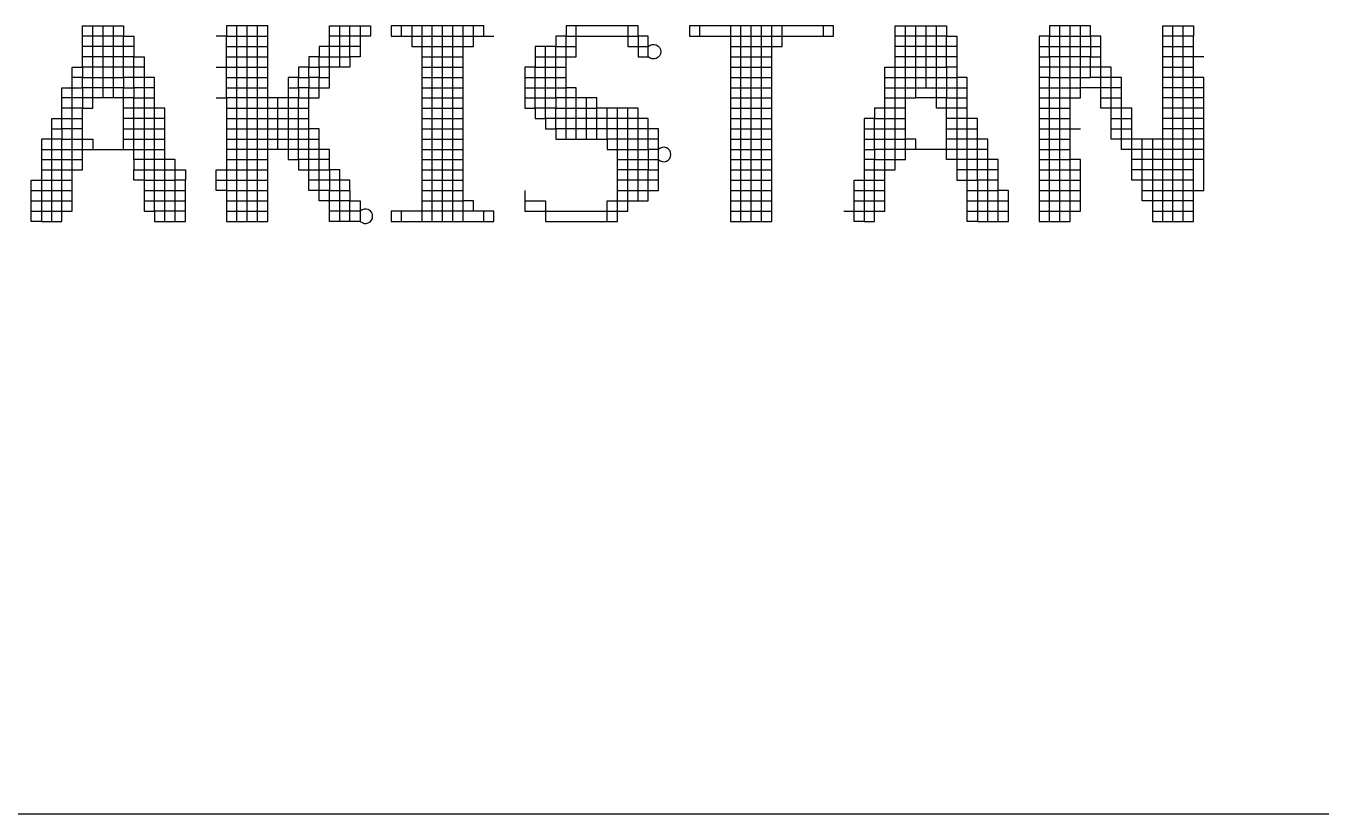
# Model space of a CAD drawing. Header units: millimetres. Extents: x 0 to 420, y 0 to 297.
# Drawn here: x 399.16 to 410.06, y 67.84 to 74.48 of the extents above; entities that cross this region are included whole.
import ezdxf
from ezdxf.enums import TextEntityAlignment as Align

# ---------------------------------------------------------------- set-up
doc = ezdxf.new("R2010")
doc.units = ezdxf.units.MM
doc.layers.add('GPDRAW', color=1, linetype='Continuous')
doc.layers.add('TEXT', color=255, linetype='Continuous')
doc.styles.add('ECL', font='SIMFANG_2312.TTF', dxfattribs={"width": 0.7, "height": 3})

# ---------------------------------------------------------------- blocks, each defined once
blk = doc.blocks.new('*U125')
at = {"color": 175, "linetype": 'Continuous'}
for points in [[(46.217, -0.773), (46.365, -0.773), (46.514, -0.773), (46.662, -0.773), (46.811, -0.773), (46.811, -0.624), (46.811, -0.476), (46.811, -0.327), (46.811, -0.179), (46.811, -0.03), (46.811, 0.118), (46.811, 0.267), (46.811, 0.415), (46.811, 0.564), (46.811, 0.712), (46.811, 0.861), (46.811, 1.009), (46.811, 1.158), (46.811, 1.306), (46.959, 1.306), (46.959, 1.455), (46.959, 1.603), (46.959, 1.752), (46.959, 1.9), (47.553, 1.9), (47.553, 1.752), (47.702, 1.752), (47.702, 1.603), (47.702, 1.455), (47.85, 1.455), (47.85, 1.306), (47.85, 1.158), (47.85, 1.009), (47.85, 0.861), (47.85, 0.712), (47.85, 0.564), (47.85, 0.415), (47.85, 0.267), (47.85, 0.118), (47.85, -0.03), (47.85, -0.179), (47.85, -0.327), (47.85, -0.476), (47.85, -0.624), (47.85, -0.773), (47.999, -0.773), (47.999, -0.921), (48.147, -0.921), (48.296, -0.921), (48.444, -0.921), (48.444, -0.773), (48.296, -0.773), (48.296, -0.624), (48.444, -0.624)], [(53.939, 0.267), (53.939, 0.415), (53.939, 0.564), (53.939, 0.712), (53.939, 0.861), (53.939, 1.009), (53.939, 1.158), (53.939, 1.306), (53.939, 1.455), (54.087, 1.455), (54.087, 1.603), (54.087, 1.752), (54.087, 1.9)], [(56.315, 1.603), (56.463, 1.603), (56.612, 1.603), (56.76, 1.603), (56.909, 1.603), (57.057, 1.603), (57.057, 1.752), (57.057, 1.9)], [(58.245, -0.179), (58.394, -0.179), (58.542, -0.179), (58.691, -0.179), (58.691, -0.03), (58.839, -0.03), (58.839, 0.118), (58.839, 0.267), (58.839, 0.415), (58.839, 0.564), (58.839, 0.712), (58.839, 0.861), (58.839, 1.009), (58.839, 1.158), (58.839, 1.306), (58.839, 1.455), (58.839, 1.603), (58.839, 1.752), (58.839, 1.9)], [(58.839, 0.712), (58.691, 0.712), (58.542, 0.712), (58.394, 0.712), (58.394, 0.564), (58.245, 0.564), (58.245, 0.415), (58.245, 0.267), (58.245, 0.118), (58.245, -0.03), (58.245, -0.179), (58.245, -0.327), (58.245, -0.476), (58.245, -0.624), (58.245, -0.773), (58.245, -0.921), (58.394, -0.921), (58.394, -0.773), (58.542, -0.773), (58.542, -0.624), (58.542, -0.476), (58.542, -0.327), (58.542, -0.179), (58.542, -0.03), (58.542, 0.118), (58.542, 0.267), (58.542, 0.415), (58.542, 0.564), (58.542, 0.712), (58.542, 0.861), (58.542, 1.009), (58.542, 1.158), (58.542, 1.306), (58.691, 1.306), (58.691, 1.455), (58.691, 1.603), (58.691, 1.752), (58.691, 1.9), (59.433, 1.9), (59.433, 1.752), (59.582, 1.752), (59.582, 1.603), (59.582, 1.455), (59.582, 1.306), (59.582, 1.158), (59.582, 1.009), (59.582, 0.861), (59.582, 0.712), (59.582, 0.564), (59.582, 0.415), (59.582, 0.267), (59.582, 0.118), (59.582, -0.03), (59.582, -0.179), (59.582, -0.327), (59.73, -0.327), (59.879, -0.327), (59.879, -0.476), (59.879, -0.624), (59.879, -0.773), (59.879, -0.921), (60.027, -0.921), (60.176, -0.921), (60.324, -0.921), (60.324, -0.773), (60.324, -0.624), (60.324, -0.476), (60.176, -0.476)], [(51.86, 1.455), (52.008, 1.455), (52.157, 1.455), (52.305, 1.455), (52.454, 1.455)], [(51.86, 1.306), (52.008, 1.306), (52.157, 1.306), (52.305, 1.306), (52.454, 1.306)], [(51.86, 1.158), (52.008, 1.158), (52.157, 1.158), (52.305, 1.158), (52.454, 1.158)], [(59.879, -0.921), (59.73, -0.921), (59.73, -0.773), (59.73, -0.624), (59.73, -0.476), (59.73, -0.327), (59.73, -0.179), (59.73, -0.03), (59.73, 0.118), (59.73, 0.267), (59.73, 0.415), (59.73, 0.564), (59.73, 0.712), (59.73, 0.861), (59.73, 1.009), (59.73, 1.158), (59.582, 1.158)], [(51.86, 1.009), (52.008, 1.009), (52.157, 1.009), (52.305, 1.009), (52.454, 1.009)], [(51.86, 0.861), (52.008, 0.861), (52.157, 0.861), (52.305, 0.861), (52.454, 0.861)], [(48.147, -0.921), (48.147, -0.773), (48.147, -0.624), (48.147, -0.476), (48.147, -0.327), (48.147, -0.179), (48.147, -0.03), (48.147, 0.118), (48.147, 0.267), (48.147, 0.415), (48.147, 0.564), (48.147, 0.712), (47.999, 0.712)], [(51.86, 0.712), (52.008, 0.712), (52.157, 0.712), (52.305, 0.712), (52.454, 0.712)], [(51.86, 0.564), (52.008, 0.564), (52.157, 0.564), (52.305, 0.564), (52.454, 0.564)], [(51.86, 0.415), (52.008, 0.415), (52.157, 0.415), (52.305, 0.415), (52.454, 0.415)], [(58.245, 0.267), (58.394, 0.267), (58.394, 0.415), (58.542, 0.415), (58.691, 0.415), (58.839, 0.415)], [(60.77, 0.415), (60.918, 0.415), (61.067, 0.415), (61.215, 0.415), (61.364, 0.415)], [(51.86, 0.267), (52.008, 0.267), (52.157, 0.267), (52.305, 0.267), (52.454, 0.267)], [(50.523, -0.03), (50.375, -0.03), (50.375, 0.118), (50.226, 0.118), (50.078, 0.118), (49.929, 0.118), (49.781, 0.118), (49.632, 0.118), (49.484, 0.118), (49.335, 0.118), (49.187, 0.118), (49.038, 0.118)], [(51.86, 0.118), (52.008, 0.118), (52.157, 0.118), (52.305, 0.118), (52.454, 0.118)], [(48.296, -0.179), (48.296, -0.03), (48.147, -0.03), (47.999, -0.03), (47.85, -0.03), (47.702, -0.03), (47.702, -0.179), (47.85, -0.179), (47.999, -0.179), (48.147, -0.179), (48.296, -0.179)], [(51.86, -0.03), (52.008, -0.03), (52.157, -0.03), (52.305, -0.03), (52.454, -0.03)], [(51.86, -0.179), (52.008, -0.179), (52.157, -0.179), (52.305, -0.179), (52.454, -0.179)], [(60.77, -0.179), (60.918, -0.179), (61.067, -0.179), (61.215, -0.179), (61.364, -0.179)], [(48.89, -0.327), (49.038, -0.327), (49.187, -0.327), (49.335, -0.327), (49.484, -0.327), (49.632, -0.327)], [(50.82, -0.476), (50.82, -0.327), (50.672, -0.327), (50.523, -0.327), (50.375, -0.327), (50.226, -0.327)], [(51.86, -0.327), (52.008, -0.327), (52.157, -0.327), (52.305, -0.327), (52.454, -0.327)], [(60.77, -0.327), (60.918, -0.327), (61.067, -0.327), (61.215, -0.327), (61.364, -0.327)], [(51.86, -0.476), (52.008, -0.476), (52.157, -0.476), (52.305, -0.476), (52.454, -0.476)], [(60.77, -0.624), (60.918, -0.624), (61.067, -0.624), (61.215, -0.624), (61.364, -0.624)]]:
    blk.add_lwpolyline(points, dxfattribs=at)
at = {"color": 157, "linetype": 'Continuous'}
for points in [[(46.959, 0.415), (46.811, 0.415), (46.662, 0.415), (46.662, 0.267), (46.514, 0.267), (46.365, 0.267), (46.365, 0.118), (46.365, -0.03), (46.365, -0.179), (46.365, -0.327), (46.365, -0.476), (46.365, -0.624), (46.365, -0.773), (46.365, -0.921), (46.514, -0.921), (46.662, -0.921), (46.662, -0.773), (46.662, -0.624), (46.662, -0.476), (46.662, -0.327), (46.662, -0.179), (46.811, -0.179), (46.959, -0.179), (46.959, -0.03), (46.959, 0.118), (46.959, 0.267), (46.959, 0.415), (46.959, 0.564), (46.959, 0.712), (47.108, 0.712), (47.108, 0.861), (47.108, 1.009), (47.108, 1.158), (47.108, 1.306), (47.108, 1.455), (47.108, 1.603), (47.108, 1.752), (47.108, 1.9)], [(47.256, 0.861), (47.256, 1.009), (47.256, 1.158), (47.256, 1.306), (47.256, 1.455), (47.256, 1.603), (47.256, 1.752), (47.256, 1.9)], [(49.038, 0.712), (49.187, 0.712), (49.335, 0.712), (49.484, 0.712), (49.632, 0.712), (49.781, 0.712), (49.929, 0.712), (50.078, 0.712), (50.226, 0.712), (50.226, 0.861), (50.226, 1.009), (50.375, 1.009), (50.523, 1.009), (50.523, 1.158), (50.523, 1.306), (50.523, 1.455), (50.523, 1.603), (50.523, 1.752), (50.523, 1.9), (51.117, 1.9), (51.117, 1.752), (50.969, 1.752), (50.82, 1.752), (50.672, 1.752), (50.523, 1.752)], [(60.77, -0.773), (60.918, -0.773), (61.067, -0.773), (61.215, -0.773), (61.215, -0.624), (61.215, -0.476), (61.215, -0.327), (61.215, -0.179), (61.215, -0.03), (61.215, 0.118), (61.215, 0.267), (61.215, 0.415), (61.215, 0.564), (61.215, 0.712), (61.215, 0.861), (61.215, 1.009), (61.215, 1.158), (61.215, 1.306), (61.215, 1.455), (61.215, 1.603), (61.215, 1.752), (61.215, 1.9)], [(62.552, 1.603), (62.7, 1.603), (62.849, 1.603), (62.997, 1.603)], [(61.958, 1.009), (61.809, 1.009), (61.661, 1.009), (61.661, 1.158), (61.512, 1.158), (61.512, 1.306), (61.364, 1.306), (61.215, 1.306), (61.067, 1.306), (60.918, 1.306), (60.918, 1.158), (60.77, 1.158)], [(62.255, -0.476), (62.403, -0.476), (62.552, -0.476), (62.7, -0.476), (62.849, -0.476), (62.997, -0.476), (62.997, -0.327), (62.849, -0.327), (62.7, -0.327), (62.552, -0.327), (62.403, -0.327), (62.255, -0.327), (62.106, -0.327), (62.106, -0.179), (62.106, -0.03), (62.106, 0.118), (62.106, 0.267), (61.958, 0.267), (61.958, 0.415), (61.958, 0.564), (61.958, 0.712), (61.958, 0.861), (61.958, 1.009), (61.958, 1.158), (61.809, 1.158)], [(53.345, -0.624), (53.642, -0.624), (53.642, -0.773), (54.533, -0.773), (54.681, -0.773), (54.83, -0.773), (54.83, -0.624), (54.83, -0.476), (54.83, -0.327), (54.83, -0.179), (54.83, -0.03), (54.83, 0.118), (54.83, 0.267), (54.83, 0.415), (54.83, 0.564), (54.83, 0.712)], [(60.027, 0.118), (59.879, 0.118), (59.879, 0.267), (59.73, 0.267), (59.582, 0.267), (59.433, 0.267)], [(62.997, -0.624), (62.849, -0.624), (62.7, -0.624), (62.552, -0.624), (62.403, -0.624), (62.255, -0.624), (62.255, -0.476), (62.255, -0.327), (62.255, -0.179), (62.255, -0.03), (62.255, 0.118), (62.255, 0.267)], [(60.176, -0.327), (60.027, -0.327), (60.027, -0.179), (59.879, -0.179), (59.73, -0.179), (59.582, -0.179)], [(62.997, -0.179), (62.997, -0.03), (62.849, -0.03), (62.7, -0.03), (62.552, -0.03), (62.403, -0.03), (62.255, -0.03), (62.106, -0.03)], [(62.997, -0.327), (62.997, -0.179), (62.849, -0.179), (62.7, -0.179), (62.552, -0.179), (62.403, -0.179), (62.255, -0.179), (62.106, -0.179)], [(47.85, -0.624), (47.999, -0.624), (48.147, -0.624), (48.296, -0.624), (48.296, -0.476), (48.444, -0.476)], [(49.038, -0.773), (49.187, -0.773), (49.335, -0.773), (49.484, -0.773), (49.632, -0.773)]]:
    blk.add_lwpolyline(points, dxfattribs=at)
at = {"color": 177, "linetype": 'Continuous'}
for points in [[(47.405, 0.861), (47.405, 1.009), (47.405, 1.158), (47.405, 1.306), (47.405, 1.455), (47.405, 1.603), (47.405, 1.752), (47.405, 1.9)], [(50.672, 1.306), (50.672, 1.455), (50.672, 1.603), (50.672, 1.752), (50.672, 1.9)], [(58.245, -0.921), (58.097, -0.921), (58.097, -0.773), (58.245, -0.773), (58.394, -0.773), (58.394, -0.624), (58.394, -0.476), (58.394, -0.327), (58.394, -0.179), (58.394, -0.03), (58.542, -0.03), (58.691, -0.03), (58.691, 0.118), (58.691, 0.267), (58.691, 0.415), (58.691, 0.564), (58.691, 0.712), (58.691, 0.861), (58.839, 0.861), (58.988, 0.861), (58.988, 1.009), (58.988, 1.158), (58.988, 1.306), (58.988, 1.455), (58.988, 1.603), (58.988, 1.752), (58.988, 1.9)], [(47.702, 1.603), (47.553, 1.603), (47.553, 1.752), (47.405, 1.752), (47.256, 1.752), (47.108, 1.752), (46.959, 1.752)], [(60.77, 1.603), (60.918, 1.603), (60.918, 1.752), (61.067, 1.752), (61.215, 1.752), (61.364, 1.752), (61.512, 1.752), (61.512, 1.603), (61.661, 1.603)], [(47.85, 1.306), (47.702, 1.306), (47.702, 1.455), (47.553, 1.455), (47.553, 1.603), (47.405, 1.603), (47.256, 1.603), (47.108, 1.603), (46.959, 1.603)], [(53.345, 1.158), (53.493, 1.158), (53.493, 1.306), (53.642, 1.306), (53.79, 1.306), (53.79, 1.455), (53.939, 1.455), (53.939, 1.603), (54.087, 1.603)], [(60.77, 1.455), (60.918, 1.455), (60.918, 1.603), (61.067, 1.603), (61.215, 1.603), (61.364, 1.603), (61.512, 1.603), (61.512, 1.455), (61.661, 1.455)], [(61.809, 1.158), (61.661, 1.158), (61.661, 1.306), (61.512, 1.306), (61.512, 1.455), (61.364, 1.455), (61.215, 1.455), (61.067, 1.455), (60.918, 1.455), (60.918, 1.306), (60.77, 1.306)], [(47.999, 1.009), (47.85, 1.009), (47.702, 1.009), (47.702, 1.158), (47.553, 1.158), (47.553, 1.306), (47.405, 1.306), (47.256, 1.306), (47.108, 1.306), (46.959, 1.306), (46.959, 1.158), (46.811, 1.158)], [(53.345, 1.009), (53.493, 1.009), (53.493, 1.158), (53.642, 1.158), (53.79, 1.158), (53.79, 1.306), (53.939, 1.306)], [(53.345, 0.861), (53.493, 0.861), (53.493, 1.009), (53.642, 1.009), (53.79, 1.009), (53.79, 1.158), (53.939, 1.158)], [(58.542, 1.009), (58.691, 1.009), (58.691, 1.158), (58.839, 1.158), (58.988, 1.158), (59.136, 1.158), (59.285, 1.158), (59.433, 1.158), (59.433, 1.009), (59.582, 1.009), (59.73, 1.009)], [(54.236, 0.267), (54.236, 0.415), (54.236, 0.564), (54.236, 0.712), (54.236, 0.861)], [(49.038, 0.564), (49.187, 0.564), (49.335, 0.564), (49.484, 0.564), (49.632, 0.564), (49.781, 0.564), (49.929, 0.564), (50.078, 0.564), (50.226, 0.564)], [(54.681, -0.03), (54.681, 0.118), (54.681, 0.267), (54.681, 0.415), (54.681, 0.564), (54.681, 0.712)], [(47.553, 0.267), (47.702, 0.267), (47.85, 0.267), (47.999, 0.267), (48.147, 0.267)], [(46.365, -0.03), (46.514, -0.03), (46.662, -0.03), (46.662, 0.118), (46.811, 0.118), (46.959, 0.118), (47.108, 0.118)], [(46.365, -0.179), (46.514, -0.179), (46.662, -0.179), (46.662, -0.03), (46.811, -0.03), (46.959, -0.03)], [(47.85, -0.327), (47.999, -0.327), (48.147, -0.327), (48.296, -0.327)], [(46.217, -0.476), (46.365, -0.476), (46.514, -0.476), (46.662, -0.476), (46.811, -0.476)], [(59.73, -0.476), (59.879, -0.476), (60.027, -0.476), (60.176, -0.476)], [(59.73, -0.773), (59.879, -0.773), (60.027, -0.773), (60.176, -0.773), (60.324, -0.773)]]:
    blk.add_lwpolyline(points, dxfattribs=at)
at = {"color": 153, "linetype": 'Continuous'}
blk.add_lwpolyline([(49.632, 0.564), (49.632, 0.712), (49.632, 0.861), (49.632, 1.009), (49.632, 1.158), (49.632, 1.306), (49.632, 1.455), (49.632, 1.603), (49.632, 1.752), (49.632, 1.9), (49.038, 1.9), (49.038, 1.752), (48.89, 1.752)], dxfattribs=at)
at = {"color": 165, "linetype": 'Continuous'}
for points in [[(50.969, 1.9), (50.969, 1.752), (50.969, 1.603), (50.969, 1.455), (50.82, 1.455), (50.82, 1.306), (50.672, 1.306), (50.523, 1.306), (50.375, 1.306), (50.375, 1.158), (50.226, 1.158), (50.226, 1.009), (50.078, 1.009), (50.078, 0.861), (49.929, 0.861), (49.632, 0.861), (49.484, 0.861), (49.335, 0.861), (49.187, 0.861), (49.038, 0.861), (49.038, 0.712), (49.038, 0.564), (49.038, 0.415), (49.038, 0.267), (49.038, 0.118), (49.038, -0.03), (49.038, -0.179), (49.038, -0.327), (49.038, -0.476), (49.038, -0.624), (49.038, -0.773), (49.038, -0.921), (49.187, -0.921), (49.335, -0.921), (49.484, -0.921), (49.632, -0.921), (49.632, -0.773), (49.632, -0.624), (49.632, -0.476), (49.632, -0.327), (49.632, -0.179), (49.632, -0.03), (49.632, 0.118)], [(54.83, 1.9), (54.83, 1.752), (54.978, 1.752), (54.978, 1.603), (54.978, 1.455), (55.127, 1.455), (55.127, 1.603), (55.127, 1.752), (54.978, 1.752), (54.978, 1.9), (53.939, 1.9), (53.939, 1.752), (53.79, 1.752), (53.79, 1.603), (53.493, 1.603), (53.493, 1.455), (53.493, 1.306), (53.345, 1.306), (53.345, 1.158), (53.345, 1.009), (53.345, 0.861), (53.345, 0.712), (53.493, 0.712), (53.493, 0.564), (53.642, 0.564), (53.642, 0.415), (53.79, 0.415), (53.79, 0.267), (53.939, 0.267), (54.087, 0.267), (54.236, 0.267), (54.384, 0.267), (54.533, 0.267), (54.533, 0.118), (54.681, 0.118), (54.83, 0.118), (54.978, 0.118), (55.127, 0.118), (55.127, -0.03), (55.275, -0.03), (55.275, 0.118), (55.275, 0.267), (55.275, 0.415), (55.127, 0.415), (55.127, 0.564), (54.978, 0.564), (54.978, 0.712), (54.384, 0.712), (54.384, 0.861), (54.087, 0.861), (54.087, 1.009), (53.939, 1.009)], [(63.146, 1.455), (62.997, 1.455), (62.997, 1.603), (62.997, 1.752), (62.849, 1.752), (62.7, 1.752), (62.552, 1.752)], [(62.997, 1.158), (62.997, 1.306), (62.997, 1.455), (62.849, 1.455), (62.7, 1.455), (62.552, 1.455)], [(59.73, 0.712), (59.582, 0.712), (59.433, 0.712), (59.433, 0.861), (59.285, 0.861), (59.136, 0.861), (58.988, 0.861)], [(50.672, -0.921), (50.672, -0.773), (50.672, -0.624), (50.672, -0.476), (50.672, -0.327), (50.672, -0.179), (50.523, -0.179), (50.523, -0.03), (50.523, 0.118), (50.375, 0.118), (50.375, 0.267), (50.375, 0.415), (50.226, 0.415)], [(60.77, -0.476), (60.918, -0.476), (61.067, -0.476), (61.215, -0.476), (61.364, -0.476)]]:
    blk.add_lwpolyline(points, dxfattribs=at)
at = {"color": 166, "linetype": 'Continuous'}
for points in [[(49.187, -0.921), (49.187, -0.773), (49.187, -0.624), (49.187, -0.476), (49.187, -0.327), (49.187, -0.179), (49.187, -0.03), (49.187, 0.118), (49.187, 0.267), (49.187, 0.415), (49.187, 0.564), (49.187, 0.712), (49.187, 0.861), (49.187, 1.009), (49.187, 1.158), (49.187, 1.306), (49.187, 1.455), (49.187, 1.603), (49.187, 1.752), (49.187, 1.9)], [(52.157, -0.921), (52.157, -0.773), (52.157, -0.624), (52.157, -0.476), (52.157, -0.327), (52.157, -0.179), (52.157, -0.03), (52.157, 0.118), (52.157, 0.267), (52.157, 0.415), (52.157, 0.564), (52.157, 0.712), (52.157, 0.861), (52.157, 1.009), (52.157, 1.158), (52.157, 1.306), (52.157, 1.455), (52.157, 1.603), (52.157, 1.752), (52.157, 1.9)], [(56.76, -0.921), (56.76, -0.773), (56.76, -0.624), (56.76, -0.476), (56.76, -0.327), (56.76, -0.179), (56.76, -0.03), (56.76, 0.118), (56.76, 0.267), (56.76, 0.415), (56.76, 0.564), (56.76, 0.712), (56.76, 0.861), (56.76, 1.009), (56.76, 1.158), (56.76, 1.306), (56.76, 1.455), (56.76, 1.603), (56.76, 1.752), (56.76, 1.9)], [(61.067, -0.921), (61.067, -0.773), (61.067, -0.624), (61.067, -0.476), (61.067, -0.327), (61.067, -0.179), (61.067, -0.03), (61.067, 0.118), (61.067, 0.267), (61.067, 0.415), (61.067, 0.564), (61.067, 0.712), (61.067, 0.861), (61.067, 1.009), (61.067, 1.158), (61.067, 1.306), (61.067, 1.455), (61.067, 1.603), (61.067, 1.752), (61.067, 1.9)], [(62.7, -0.921), (62.7, -0.773), (62.7, -0.624), (62.7, -0.476), (62.7, -0.327), (62.7, -0.179), (62.7, -0.03), (62.7, 0.118), (62.7, 0.267), (62.7, 0.415), (62.7, 0.564), (62.7, 0.712), (62.7, 0.861), (62.7, 1.009), (62.7, 1.158), (62.7, 1.306), (62.7, 1.455), (62.7, 1.603), (62.7, 1.752), (62.7, 1.9)], [(55.275, 0.118), (55.127, 0.118), (55.127, 0.267), (54.978, 0.267), (54.978, 0.415), (54.83, 0.415), (54.681, 0.415), (54.533, 0.415), (54.384, 0.415), (54.236, 0.415), (54.087, 0.415), (53.939, 0.415), (53.79, 0.415), (53.79, 0.564), (53.642, 0.564), (53.642, 0.712), (53.642, 0.861), (53.642, 1.009), (53.642, 1.158), (53.642, 1.306), (53.642, 1.455), (53.642, 1.603)], [(54.087, 0.267), (54.087, 0.415), (54.087, 0.564), (53.939, 0.564), (53.79, 0.564), (53.79, 0.712), (53.642, 0.712), (53.493, 0.712), (53.493, 0.861), (53.642, 0.861), (53.79, 0.861), (53.79, 1.009), (53.939, 1.009)]]:
    blk.add_lwpolyline(points, dxfattribs=at)
at = {"color": 164, "linetype": 'Continuous'}
for points in [[(49.335, -0.921), (49.335, -0.773), (49.335, -0.624), (49.335, -0.476), (49.335, -0.327), (49.335, -0.179), (49.335, -0.03), (49.335, 0.118), (49.335, 0.267), (49.335, 0.415), (49.335, 0.564), (49.335, 0.712), (49.335, 0.861), (49.335, 1.009), (49.335, 1.158), (49.335, 1.306), (49.335, 1.455), (49.335, 1.603), (49.335, 1.752), (49.335, 1.9)], [(47.85, 1.158), (47.702, 1.158), (47.702, 1.306), (47.553, 1.306), (47.553, 1.455), (47.405, 1.455), (47.256, 1.455), (47.108, 1.455), (46.959, 1.455)], [(54.087, 0.712), (54.087, 0.861), (53.939, 0.861), (53.79, 0.861), (53.79, 0.712), (53.939, 0.712), (54.087, 0.712)]]:
    blk.add_lwpolyline(points, dxfattribs=at)
at = {"color": 144, "linetype": 'Continuous'}
blk.add_lwpolyline([(49.484, -0.921), (49.484, -0.773), (49.484, -0.624), (49.484, -0.476), (49.484, -0.327), (49.484, -0.179), (49.484, -0.03), (49.484, 0.118), (49.484, 0.267), (49.484, 0.415), (49.484, 0.564), (49.484, 0.712), (49.484, 0.861), (49.484, 1.009), (49.484, 1.158), (49.484, 1.306), (49.484, 1.455), (49.484, 1.603), (49.484, 1.752), (49.484, 1.9)], dxfattribs=at)
at = {"color": 187, "linetype": 'Continuous'}
for points in [[(49.929, 1.009), (50.078, 1.009), (50.078, 1.158), (50.226, 1.158), (50.226, 1.306), (50.375, 1.306), (50.375, 1.455), (50.523, 1.455), (50.672, 1.455), (50.82, 1.455), (50.82, 1.603), (50.82, 1.752), (50.82, 1.9)], [(60.918, -0.921), (60.918, -0.773), (60.918, -0.624), (60.918, -0.476), (60.918, -0.327), (60.918, -0.179), (60.918, -0.03), (60.918, 0.118), (60.918, 0.267), (60.918, 0.415), (60.918, 0.564), (60.918, 0.712), (60.918, 0.861), (60.918, 1.009), (60.918, 1.158), (61.067, 1.158), (61.215, 1.158), (61.364, 1.158), (61.364, 1.306), (61.364, 1.455), (61.364, 1.603), (61.364, 1.752), (61.364, 1.9)], [(55.869, 1.752), (56.018, 1.752), (56.166, 1.752), (56.315, 1.752), (56.463, 1.752), (56.612, 1.752), (56.76, 1.752), (56.909, 1.752), (57.057, 1.752), (57.206, 1.752), (57.354, 1.752), (57.503, 1.752), (57.651, 1.752)], [(46.514, -0.921), (46.514, -0.773), (46.514, -0.624), (46.514, -0.476), (46.514, -0.327), (46.514, -0.179), (46.514, -0.03), (46.514, 0.118), (46.514, 0.267), (46.514, 0.415), (46.514, 0.564), (46.662, 0.564), (46.662, 0.712), (46.662, 0.861), (46.662, 1.009), (46.811, 1.009), (46.959, 1.009), (46.959, 1.158), (47.108, 1.158), (47.256, 1.158), (47.405, 1.158), (47.553, 1.158), (47.553, 1.009), (47.702, 1.009), (47.702, 0.861), (47.85, 0.861), (47.999, 0.861)], [(47.702, -0.03), (47.702, 0.118), (47.702, 0.267), (47.702, 0.415), (47.702, 0.564), (47.553, 0.564)], [(58.245, 0.118), (58.394, 0.118), (58.394, 0.267), (58.542, 0.267), (58.691, 0.267), (58.839, 0.267)], [(56.315, -0.773), (56.463, -0.773), (56.612, -0.773), (56.76, -0.773), (56.909, -0.773)]]:
    blk.add_lwpolyline(points, dxfattribs=at)
at = {"color": 252, "linetype": 'Continuous'}
for points in [[(52.751, 1.752), (52.751, 1.9), (51.414, 1.9), (51.414, 1.752), (51.563, 1.752), (51.563, 1.9)], [(63.146, -0.03), (62.997, -0.03), (62.997, 0.118), (62.849, 0.118), (62.7, 0.118), (62.552, 0.118), (62.403, 0.118), (62.255, 0.118), (62.106, 0.118), (61.958, 0.118), (61.958, 0.267), (61.809, 0.267), (61.809, 0.415), (61.809, 0.564), (61.809, 0.712), (61.809, 0.861), (61.809, 1.009), (61.809, 1.158), (61.809, 1.306), (61.661, 1.306), (61.661, 1.455), (61.661, 1.603), (61.661, 1.752), (61.512, 1.752), (61.512, 1.9), (60.918, 1.9), (60.918, 1.752), (60.77, 1.752), (60.77, 1.603), (60.77, 1.455), (60.77, 1.306), (60.77, 1.158), (60.77, 1.009), (60.77, 0.861), (60.77, 0.712), (60.77, 0.564), (60.77, 0.415), (60.77, 0.267), (60.77, 0.118), (60.77, -0.03), (60.77, -0.179), (60.77, -0.327), (60.77, -0.476), (60.77, -0.624), (60.77, -0.773), (60.77, -0.921), (60.918, -0.921), (61.067, -0.921), (61.215, -0.921), (61.215, -0.773), (61.364, -0.773), (61.364, -0.624), (61.364, -0.476), (61.364, -0.327), (61.364, -0.179), (61.364, -0.03), (61.215, -0.03)]]:
    blk.add_lwpolyline(points, dxfattribs=at)
at = {"color": 185, "linetype": 'Continuous'}
for points in [[(51.711, 1.9), (51.711, 1.752), (51.711, 1.603), (51.86, 1.603), (52.008, 1.603), (52.157, 1.603), (52.305, 1.603), (52.454, 1.603), (52.602, 1.603), (52.602, 1.752), (52.602, 1.9)], [(60.77, 1.009), (60.918, 1.009), (61.067, 1.009), (61.215, 1.009), (61.364, 1.009)], [(58.245, 0.415), (58.394, 0.415), (58.394, 0.564), (58.542, 0.564), (58.691, 0.564), (58.839, 0.564)], [(54.533, -0.921), (54.533, -0.773), (54.533, -0.624), (54.681, -0.624), (54.681, -0.476), (54.681, -0.327), (54.681, -0.179), (54.681, -0.03), (54.83, -0.03), (54.978, -0.03), (55.127, -0.03), (55.127, -0.179), (55.275, -0.179)]]:
    blk.add_lwpolyline(points, dxfattribs=at)
at = {"color": 225, "linetype": 'Continuous'}
blk.add_lwpolyline([(51.86, -0.921), (51.86, -0.773), (51.86, -0.624), (51.86, -0.476), (51.86, -0.327), (51.86, -0.179), (51.86, -0.03), (51.86, 0.118), (51.86, 0.267), (51.86, 0.415), (51.86, 0.564), (51.86, 0.712), (51.86, 0.861), (51.86, 1.009), (51.86, 1.158), (51.86, 1.306), (51.86, 1.455), (51.86, 1.603), (51.86, 1.752), (51.86, 1.9)], dxfattribs=at)
at = {"color": 207, "linetype": 'Continuous'}
for points in [[(52.008, -0.921), (52.008, -0.773), (52.008, -0.624), (52.008, -0.476), (52.008, -0.327), (52.008, -0.179), (52.008, -0.03), (52.008, 0.118), (52.008, 0.267), (52.008, 0.415), (52.008, 0.564), (52.008, 0.712), (52.008, 0.861), (52.008, 1.009), (52.008, 1.158), (52.008, 1.306), (52.008, 1.455), (52.008, 1.603), (52.008, 1.752), (52.008, 1.9)], [(56.315, 1.455), (56.463, 1.455), (56.612, 1.455), (56.76, 1.455), (56.909, 1.455)], [(46.514, 0.415), (46.662, 0.415), (46.662, 0.564), (46.811, 0.564), (46.959, 0.564)], [(60.77, 0.712), (60.918, 0.712), (61.067, 0.712), (61.215, 0.712)], [(56.315, -0.327), (56.463, -0.327), (56.612, -0.327), (56.76, -0.327), (56.909, -0.327)], [(56.315, -0.476), (56.463, -0.476), (56.612, -0.476), (56.76, -0.476), (56.909, -0.476)]]:
    blk.add_lwpolyline(points, dxfattribs=at)
at = {"color": 154, "linetype": 'Continuous'}
for points in [[(52.305, -0.921), (52.305, -0.773), (52.305, -0.624), (52.305, -0.476), (52.305, -0.327), (52.305, -0.179), (52.305, -0.03), (52.305, 0.118), (52.305, 0.267), (52.305, 0.415), (52.305, 0.564), (52.305, 0.712), (52.305, 0.861), (52.305, 1.009), (52.305, 1.158), (52.305, 1.306), (52.305, 1.455), (52.305, 1.603), (52.305, 1.752), (52.305, 1.9)], [(49.038, 1.603), (49.187, 1.603), (49.335, 1.603), (49.484, 1.603), (49.632, 1.603)], [(49.038, 1.455), (49.187, 1.455), (49.335, 1.455), (49.484, 1.455), (49.632, 1.455)], [(49.038, 1.158), (49.187, 1.158), (49.335, 1.158), (49.484, 1.158), (49.632, 1.158)], [(49.038, -0.03), (49.187, -0.03), (49.335, -0.03), (49.484, -0.03), (49.632, -0.03)], [(49.038, -0.179), (49.187, -0.179), (49.335, -0.179), (49.484, -0.179), (49.632, -0.179)], [(49.038, -0.476), (49.187, -0.476), (49.335, -0.476), (49.484, -0.476), (49.632, -0.476)], [(49.038, -0.624), (49.187, -0.624), (49.335, -0.624), (49.484, -0.624), (49.632, -0.624)]]:
    blk.add_lwpolyline(points, dxfattribs=at)
at = {"color": 163, "linetype": 'Continuous'}
for points in [[(52.454, -0.921), (52.454, -0.773), (52.454, -0.624), (52.454, -0.476), (52.454, -0.327), (52.454, -0.179), (52.454, -0.03), (52.454, 0.118), (52.454, 0.267), (52.454, 0.415), (52.454, 0.564), (52.454, 0.712), (52.454, 0.861), (52.454, 1.009), (52.454, 1.158), (52.454, 1.306), (52.454, 1.455), (52.454, 1.603), (52.454, 1.752), (52.454, 1.9)], [(60.77, 0.861), (60.918, 0.861), (61.067, 0.861), (61.215, 0.861), (61.364, 0.861), (61.364, 1.009), (61.364, 1.158), (61.512, 1.158)], [(60.176, -0.921), (60.176, -0.773), (60.176, -0.624), (60.176, -0.476), (60.176, -0.327), (60.176, -0.179), (60.176, -0.03), (60.027, -0.03), (60.027, 0.118), (60.027, 0.267), (59.879, 0.267), (59.879, 0.415), (59.879, 0.564), (59.73, 0.564), (59.582, 0.564), (59.433, 0.564)]]:
    blk.add_lwpolyline(points, dxfattribs=at)
at = {"color": 251, "linetype": 'Continuous'}
for points in [[(57.651, 1.9), (57.651, 1.752), (57.8, 1.752), (57.8, 1.9), (55.721, 1.9), (55.721, 1.752), (55.869, 1.752), (55.869, 1.9)], [(62.552, -0.921), (62.552, -0.773), (62.552, -0.624), (62.552, -0.476), (62.552, -0.327), (62.552, -0.179), (62.552, -0.03), (62.552, 0.118), (62.552, 0.267), (62.552, 0.415), (62.552, 0.564), (62.552, 0.712), (62.552, 0.861), (62.552, 1.009), (62.552, 1.158), (62.552, 1.306), (62.552, 1.455), (62.552, 1.603), (62.552, 1.752), (62.552, 1.9), (62.997, 1.9), (62.997, 1.752)], [(47.553, 0.118), (47.553, 0.267), (47.553, 0.415), (47.553, 0.564), (47.553, 0.712)], [(50.969, -0.921), (50.82, -0.921), (50.672, -0.921), (50.523, -0.921), (50.523, -0.773), (50.523, -0.624), (50.523, -0.476), (50.375, -0.476), (50.226, -0.476), (50.226, -0.327), (50.226, -0.179), (50.226, -0.03), (50.226, 0.118), (50.226, 0.267), (50.226, 0.415), (50.226, 0.564), (50.226, 0.712)], [(61.809, 0.415), (61.958, 0.415), (62.106, 0.415)], [(46.365, -0.921), (46.217, -0.921), (46.217, -0.773), (46.217, -0.624), (46.217, -0.476), (46.217, -0.327), (46.365, -0.327), (46.514, -0.327), (46.662, -0.327), (46.811, -0.327)], [(57.948, -0.773), (58.097, -0.773), (58.097, -0.624), (58.097, -0.476), (58.097, -0.327), (58.245, -0.327), (58.394, -0.327), (58.542, -0.327)], [(52.602, -0.773), (52.454, -0.773), (52.305, -0.773), (52.157, -0.773), (52.008, -0.773), (51.86, -0.773), (51.414, -0.773), (51.414, -0.921), (51.563, -0.921), (51.563, -0.773)], [(51.563, -0.921), (51.711, -0.921), (51.86, -0.921), (52.008, -0.921), (52.157, -0.921), (52.305, -0.921), (52.454, -0.921), (52.602, -0.921), (52.751, -0.921), (52.751, -0.773)]]:
    blk.add_lwpolyline(points, dxfattribs=at)
at = {"color": 195, "linetype": 'Continuous'}
blk.add_lwpolyline([(56.315, 1.9), (56.315, 1.752), (56.315, 1.603), (56.315, 1.455), (56.315, 1.306), (56.315, 1.158), (56.315, 1.009), (56.315, 0.861), (56.315, 0.712), (56.315, 0.564), (56.315, 0.415), (56.315, 0.267), (56.315, 0.118), (56.315, -0.03), (56.315, -0.179), (56.315, -0.327), (56.315, -0.476), (56.315, -0.624), (56.315, -0.773), (56.315, -0.921), (56.463, -0.921), (56.612, -0.921), (56.76, -0.921), (56.909, -0.921), (56.909, -0.773), (56.909, -0.624), (56.909, -0.476), (56.909, -0.327), (56.909, -0.179), (56.909, -0.03), (56.909, 0.118), (56.909, 0.267), (56.909, 0.415), (56.909, 0.564), (56.909, 0.712), (56.909, 0.861), (56.909, 1.009), (56.909, 1.158), (56.909, 1.306), (56.909, 1.455), (56.909, 1.603), (56.909, 1.752), (56.909, 1.9)], dxfattribs=at)
at = {"color": 226, "linetype": 'Continuous'}
blk.add_lwpolyline([(56.463, -0.921), (56.463, -0.773), (56.463, -0.624), (56.463, -0.476), (56.463, -0.327), (56.463, -0.179), (56.463, -0.03), (56.463, 0.118), (56.463, 0.267), (56.463, 0.415), (56.463, 0.564), (56.463, 0.712), (56.463, 0.861), (56.463, 1.009), (56.463, 1.158), (56.463, 1.306), (56.463, 1.455), (56.463, 1.603), (56.463, 1.752), (56.463, 1.9)], dxfattribs=at)
at = {"color": 196, "linetype": 'Continuous'}
blk.add_lwpolyline([(56.612, -0.921), (56.612, -0.773), (56.612, -0.624), (56.612, -0.476), (56.612, -0.327), (56.612, -0.179), (56.612, -0.03), (56.612, 0.118), (56.612, 0.267), (56.612, 0.415), (56.612, 0.564), (56.612, 0.712), (56.612, 0.861), (56.612, 1.009), (56.612, 1.158), (56.612, 1.306), (56.612, 1.455), (56.612, 1.603), (56.612, 1.752), (56.612, 1.9)], dxfattribs=at)
at = {"color": 156, "linetype": 'Continuous'}
for points in [[(59.136, 1.009), (59.136, 1.158), (59.136, 1.306), (59.136, 1.455), (59.136, 1.603), (59.136, 1.752), (59.136, 1.9)], [(59.582, 1.455), (59.433, 1.455), (59.433, 1.603), (59.285, 1.603), (59.136, 1.603), (58.988, 1.603), (58.839, 1.603), (58.691, 1.603)], [(59.582, 1.306), (59.433, 1.306), (59.433, 1.455), (59.285, 1.455), (59.136, 1.455), (58.988, 1.455), (58.839, 1.455), (58.691, 1.455)], [(58.542, 1.158), (58.691, 1.158), (58.691, 1.306), (58.839, 1.306), (58.988, 1.306), (59.136, 1.306), (59.285, 1.306), (59.433, 1.306), (59.433, 1.158), (59.582, 1.158)], [(55.275, 0.267), (55.127, 0.267), (55.127, 0.415), (54.978, 0.415), (54.978, 0.564), (54.83, 0.564), (54.681, 0.564), (54.533, 0.564), (54.384, 0.564), (54.236, 0.564), (54.087, 0.564), (54.087, 0.712), (54.236, 0.712), (54.384, 0.712)], [(54.384, 0.267), (54.384, 0.415), (54.384, 0.564), (54.384, 0.712)], [(49.038, 0.415), (49.187, 0.415), (49.335, 0.415), (49.484, 0.415), (49.632, 0.415), (49.781, 0.415), (49.929, 0.415), (50.078, 0.415), (50.226, 0.415)]]:
    blk.add_lwpolyline(points, dxfattribs=at)
at = {"color": 167, "linetype": 'Continuous'}
for points in [[(60.027, -0.921), (60.027, -0.773), (60.027, -0.624), (60.027, -0.476), (60.027, -0.327), (59.879, -0.327), (59.879, -0.179), (59.879, -0.03), (59.73, -0.03), (59.582, -0.03), (59.433, -0.03), (59.433, 0.118), (59.433, 0.267), (59.433, 0.415), (59.433, 0.564), (59.433, 0.712), (59.285, 0.712), (59.285, 0.861), (59.285, 1.009), (59.285, 1.158), (59.285, 1.306), (59.285, 1.455), (59.285, 1.603), (59.285, 1.752), (59.285, 1.9)], [(62.403, 0.267), (62.403, 0.118), (62.403, -0.03), (62.403, -0.179), (62.403, -0.327), (62.403, -0.476), (62.403, -0.624), (62.403, -0.773), (62.403, -0.921), (62.552, -0.921), (62.7, -0.921), (62.849, -0.921), (62.849, -0.773), (62.849, -0.624), (62.849, -0.476), (62.849, -0.327), (62.849, -0.179), (62.849, -0.03), (62.849, 0.118), (62.849, 0.267), (62.849, 0.415), (62.849, 0.564), (62.849, 0.712), (62.849, 0.861), (62.849, 1.009), (62.849, 1.158), (62.849, 1.306), (62.849, 1.455), (62.849, 1.603), (62.849, 1.752), (62.849, 1.9)], [(51.563, 1.752), (51.711, 1.752), (51.86, 1.752), (52.008, 1.752), (52.157, 1.752), (52.305, 1.752), (52.454, 1.752), (52.602, 1.752), (52.751, 1.752), (52.899, 1.752)], [(59.582, 1.603), (59.433, 1.603), (59.433, 1.752), (59.285, 1.752), (59.136, 1.752), (58.988, 1.752), (58.839, 1.752), (58.691, 1.752)], [(48.296, -0.921), (48.296, -0.773), (48.147, -0.773), (47.999, -0.773), (47.999, -0.624), (47.999, -0.476), (47.999, -0.327), (47.999, -0.179), (47.999, -0.03), (47.999, 0.118), (47.999, 0.267), (47.999, 0.415), (47.999, 0.564), (47.999, 0.712), (47.999, 0.861), (47.999, 1.009), (47.999, 1.158), (47.85, 1.158)], [(50.82, -0.921), (50.82, -0.773), (50.82, -0.624), (50.672, -0.624), (50.523, -0.624), (50.375, -0.624), (50.375, -0.476), (50.375, -0.327), (50.375, -0.179), (50.375, -0.03), (50.226, -0.03), (50.078, -0.03), (50.078, 0.118), (50.078, 0.267), (50.078, 0.415), (50.078, 0.564), (50.078, 0.712), (50.078, 0.861), (50.226, 0.861), (50.375, 0.861), (50.375, 1.009), (50.375, 1.158), (50.523, 1.158)], [(62.552, 1.306), (62.7, 1.306), (62.849, 1.306), (62.997, 1.306)], [(47.999, 0.712), (47.85, 0.712), (47.702, 0.712), (47.702, 0.861), (47.553, 0.861), (47.553, 1.009), (47.405, 1.009), (47.256, 1.009), (47.108, 1.009), (46.959, 1.009), (46.959, 0.861), (46.811, 0.861), (46.662, 0.861)], [(58.542, 0.861), (58.691, 0.861), (58.691, 1.009), (58.839, 1.009), (58.988, 1.009), (59.136, 1.009), (59.285, 1.009), (59.433, 1.009), (59.433, 0.861), (59.582, 0.861), (59.73, 0.861)], [(47.553, 0.415), (47.702, 0.415), (47.85, 0.415), (47.999, 0.415), (48.147, 0.415)], [(59.433, 0.415), (59.582, 0.415), (59.73, 0.415), (59.879, 0.415)], [(49.038, 0.267), (49.187, 0.267), (49.335, 0.267), (49.484, 0.267), (49.632, 0.267), (49.781, 0.267), (49.929, 0.267), (50.078, 0.267), (50.226, 0.267), (50.375, 0.267)], [(60.176, -0.179), (60.027, -0.179), (60.027, -0.03), (59.879, -0.03), (59.879, 0.118), (59.73, 0.118), (59.582, 0.118), (59.433, 0.118), (58.988, 0.118), (58.839, 0.118), (58.691, 0.118), (58.542, 0.118), (58.394, 0.118), (58.394, -0.03), (58.245, -0.03)], [(58.097, -0.476), (58.245, -0.476), (58.394, -0.476), (58.542, -0.476)], [(46.217, -0.624), (46.365, -0.624), (46.514, -0.624), (46.662, -0.624), (46.811, -0.624)], [(58.097, -0.624), (58.245, -0.624), (58.394, -0.624), (58.542, -0.624)], [(59.73, -0.624), (59.879, -0.624), (60.027, -0.624), (60.176, -0.624), (60.324, -0.624)], [(62.403, -0.773), (62.552, -0.773), (62.7, -0.773), (62.849, -0.773), (62.997, -0.773)]]:
    blk.add_lwpolyline(points, dxfattribs=at)
at = {"color": 147, "linetype": 'Continuous'}
for points in [[(48.89, 1.306), (49.038, 1.306), (49.038, 1.455), (49.038, 1.603), (49.038, 1.752), (49.187, 1.752), (49.335, 1.752), (49.484, 1.752), (49.632, 1.752)], [(49.038, 1.009), (49.187, 1.009), (49.335, 1.009), (49.484, 1.009), (49.632, 1.009)], [(48.147, 0.564), (47.999, 0.564), (47.85, 0.564), (47.702, 0.564), (47.702, 0.712), (47.553, 0.712), (47.553, 0.861), (47.405, 0.861), (47.256, 0.861), (47.108, 0.861), (46.959, 0.861), (46.959, 0.712), (46.811, 0.712), (46.662, 0.712)]]:
    blk.add_lwpolyline(points, dxfattribs=at)
at = {"color": 251, "linetype": 'Continuous'}
blk.add_lwpolyline([(53.493, 1.455), (53.642, 1.455), (53.79, 1.455), (53.79, 1.603), (53.939, 1.603), (53.939, 1.752), (54.087, 1.752), (54.236, 1.752), (54.384, 1.752), (54.533, 1.752), (54.681, 1.752), (54.83, 1.752), (54.83, 1.603), (54.978, 1.603), (55.127, 1.603, -2.414214), (55.127, 1.455)], format="xyb", dxfattribs=at)
at = {"color": 157, "linetype": 'Continuous'}
blk.add_lwpolyline([(50.969, 1.603), (50.82, 1.603), (50.672, 1.603), (50.523, 1.603), (50.375, 1.603), (50.375, 1.455), (50.226, 1.455), (50.226, 1.306), (50.078, 1.306), (50.078, 1.158), (49.929, 1.158), (49.929, 1.009), (49.929, 0.861), (49.929, 0.712), (49.929, 0.564), (49.929, 0.415), (49.929, 0.267), (49.929, 0.118), (49.929, -0.03), (50.078, -0.03), (50.078, -0.179), (50.226, -0.179), (50.375, -0.179), (50.523, -0.179), (50.523, -0.327), (50.523, -0.476), (50.672, -0.476), (50.82, -0.476), (50.82, -0.624), (50.969, -0.624), (50.969, -0.773), (50.969, -0.921, 2.414214), (50.969, -0.773), (50.82, -0.773), (50.672, -0.773), (50.523, -0.773)], format="xyb", dxfattribs=at)
at = {"color": 137, "linetype": 'Continuous'}
for points in [[(48.89, 0.861), (49.038, 0.861), (49.038, 1.009), (49.038, 1.158), (49.038, 1.306), (49.187, 1.306), (49.335, 1.306), (49.484, 1.306), (49.632, 1.306)], [(61.661, 0.861), (61.809, 0.861), (61.958, 0.861)]]:
    blk.add_lwpolyline(points, dxfattribs=at)
at = {"color": 197, "linetype": 'Continuous'}
for points in [[(56.315, 1.306), (56.463, 1.306), (56.612, 1.306), (56.76, 1.306), (56.909, 1.306)], [(56.315, 1.158), (56.463, 1.158), (56.612, 1.158), (56.76, 1.158), (56.909, 1.158)], [(56.315, 1.009), (56.463, 1.009), (56.612, 1.009), (56.76, 1.009), (56.909, 1.009)], [(49.781, 0.118), (49.781, 0.267), (49.781, 0.415), (49.781, 0.564), (49.781, 0.712), (49.781, 0.861)], [(56.315, 0.861), (56.463, 0.861), (56.612, 0.861), (56.76, 0.861), (56.909, 0.861)], [(56.315, 0.712), (56.463, 0.712), (56.612, 0.712), (56.76, 0.712), (56.909, 0.712)], [(56.315, 0.564), (56.463, 0.564), (56.612, 0.564), (56.76, 0.564), (56.909, 0.564)], [(60.77, 0.564), (60.918, 0.564), (61.067, 0.564), (61.215, 0.564)], [(61.809, 0.564), (61.958, 0.564), (62.106, 0.564)], [(56.315, 0.415), (56.463, 0.415), (56.612, 0.415), (56.76, 0.415), (56.909, 0.415)], [(46.365, 0.118), (46.514, 0.118), (46.662, 0.118), (46.662, 0.267), (46.811, 0.267), (46.959, 0.267), (47.108, 0.267), (47.108, 0.118), (47.553, 0.118), (47.702, 0.118), (47.85, 0.118), (47.999, 0.118), (48.147, 0.118)], [(56.315, 0.267), (56.463, 0.267), (56.612, 0.267), (56.76, 0.267), (56.909, 0.267)], [(60.77, 0.267), (60.918, 0.267), (61.067, 0.267), (61.215, 0.267)], [(56.315, 0.118), (56.463, 0.118), (56.612, 0.118), (56.76, 0.118), (56.909, 0.118)], [(60.77, 0.118), (60.918, 0.118), (61.067, 0.118), (61.215, 0.118)], [(55.275, -0.327), (55.127, -0.327), (55.127, -0.179), (54.978, -0.179), (54.83, -0.179), (54.681, -0.179)], [(56.315, -0.03), (56.463, -0.03), (56.612, -0.03), (56.76, -0.03), (56.909, -0.03)], [(56.315, -0.179), (56.463, -0.179), (56.612, -0.179), (56.76, -0.179), (56.909, -0.179)], [(60.77, -0.03), (60.918, -0.03), (61.067, -0.03), (61.215, -0.03)], [(54.681, -0.476), (54.83, -0.476), (54.978, -0.476), (55.127, -0.476), (55.127, -0.327), (54.978, -0.327), (54.83, -0.327), (54.681, -0.327)], [(51.86, -0.624), (52.008, -0.624), (52.157, -0.624), (52.305, -0.624), (52.454, -0.624)], [(56.315, -0.624), (56.463, -0.624), (56.612, -0.624), (56.76, -0.624), (56.909, -0.624)]]:
    blk.add_lwpolyline(points, dxfattribs=at)
at = {"color": 155, "linetype": 'Continuous'}
for points in [[(63.146, 1.009), (62.997, 1.009), (62.997, 1.158), (62.849, 1.158), (62.7, 1.158), (62.552, 1.158)], [(63.146, 0.118), (62.997, 0.118), (62.997, 0.267), (62.849, 0.267), (62.7, 0.267), (62.552, 0.267), (62.106, 0.267), (62.106, 0.415), (62.106, 0.564), (62.106, 0.712), (61.958, 0.712), (61.809, 0.712), (61.661, 0.712), (61.661, 0.861), (61.661, 1.009), (61.512, 1.009), (61.364, 1.009)], [(63.146, 0.861), (62.997, 0.861), (62.997, 1.009), (62.849, 1.009), (62.7, 1.009), (62.552, 1.009)], [(63.146, 0.712), (62.997, 0.712), (62.997, 0.861), (62.849, 0.861), (62.7, 0.861), (62.552, 0.861)], [(63.146, 0.564), (62.997, 0.564), (62.997, 0.712), (62.849, 0.712), (62.7, 0.712), (62.552, 0.712)], [(63.146, 0.415), (62.997, 0.415), (62.997, 0.564), (62.849, 0.564), (62.7, 0.564), (62.552, 0.564)], [(63.146, 0.267), (62.997, 0.267), (62.997, 0.415), (62.849, 0.415), (62.7, 0.415), (62.552, 0.415)], [(47.85, -0.476), (47.999, -0.476), (48.147, -0.476), (48.296, -0.476), (48.296, -0.327), (48.296, -0.179), (48.444, -0.179), (48.444, -0.327)]]:
    blk.add_lwpolyline(points, dxfattribs=at)
at = {"color": 161, "linetype": 'Continuous'}
blk.add_lwpolyline([(62.849, -0.921), (62.997, -0.921), (62.997, -0.773), (62.997, -0.624), (62.997, -0.476), (63.146, -0.476), (63.146, -0.327), (63.146, -0.179), (63.146, -0.03), (63.146, 0.118), (63.146, 0.267), (63.146, 0.415), (63.146, 0.564), (63.146, 0.712), (63.146, 0.861), (63.146, 1.009), (63.146, 1.158), (62.997, 1.158)], dxfattribs=at)
at = {"color": 146, "linetype": 'Continuous'}
blk.add_lwpolyline([(49.632, 0.118), (49.632, 0.267), (49.632, 0.415), (49.632, 0.564)], dxfattribs=at)
at = {"color": 169, "linetype": 'Continuous'}
blk.add_lwpolyline([(54.978, -0.624), (54.978, -0.476), (54.978, -0.327), (54.978, -0.179), (54.978, -0.03), (54.978, 0.118), (54.978, 0.267), (54.83, 0.267), (54.681, 0.267), (54.533, 0.267), (54.533, 0.415), (54.533, 0.564), (54.533, 0.712)], dxfattribs=at)
at = {"color": 143, "linetype": 'Continuous'}
blk.add_lwpolyline([(58.988, 0.118), (58.988, 0.267), (58.839, 0.267)], dxfattribs=at)
at = {"color": 165, "linetype": 'Continuous'}
blk.add_lwpolyline([(53.345, -0.476), (53.345, -0.624), (53.345, -0.773), (53.493, -0.773), (53.642, -0.773), (53.642, -0.921), (53.79, -0.921), (53.939, -0.921), (54.087, -0.921), (54.236, -0.921), (54.384, -0.921), (54.533, -0.921), (54.681, -0.921), (54.681, -0.773), (54.681, -0.624), (54.83, -0.624), (54.978, -0.624), (55.127, -0.624), (55.127, -0.476), (55.275, -0.476), (55.275, -0.327), (55.275, -0.179), (55.275, -0.03, 2.414214), (55.275, 0.118)], format="xyb", dxfattribs=at)
at = {"color": 8, "linetype": 'Continuous'}
for points in [[(47.85, -0.327), (47.702, -0.327), (47.702, -0.179)], [(49.038, -0.476), (48.89, -0.476), (48.89, -0.327), (48.89, -0.179), (49.038, -0.179)], [(52.751, -0.921), (52.899, -0.921), (52.899, -0.773), (52.602, -0.773), (52.602, -0.624), (52.454, -0.624)]]:
    blk.add_lwpolyline(points, dxfattribs=at)
at = {"color": 135, "linetype": 'Continuous'}
blk.add_lwpolyline([(48.444, -0.773), (48.444, -0.624), (48.444, -0.476), (48.444, -0.327), (48.296, -0.327)], dxfattribs=at)
blk = doc.blocks.new('XXDAFRAM-CH-HENG-A3')
at = {"layer": 'GPDRAW'}
blk.add_line((415, 67.838), (285.5, 67.838), dxfattribs=at)
at = {"layer": 'TEXT', "xscale": 0.5833334012754957, "yscale": 0.5833334012751774, "zscale": 0.5833334012750713}
blk.add_blockref('*U125', (372.242, 73.367), dxfattribs=at)
at = {"linetype": 'Continuous', "style": 'ECL', "width": 0.7}
for tag, height, p in [('DESIGNSTATUS', 2.8, (407.013, 52.286)), ('ENDESIGNSTATUS', 2.8, (407.013, 47.375)), ('O', 2.8, (382.625, 42.422)), ('G', 2.8, (408.525, 42.422)), ('VEREN40', 2.8, (412.842, 42.422)), ('V', 2.8, (378.308, 42.422)), ('N', 2.8, (386.942, 42.422)), ('L', 2.8, (391.258, 42.422)), ('D', 2.8, (399.892, 42.422)), ('W', 2.8, (404.208, 42.422)), ('DWGNAME1', 3, (372.022, 30.89)), ('DWGENAME1', 3, (371.833, 27.226)), ('DWGNAME', 3, (371.833, 27.145)), ('DWGNAME2', 3, (371.833, 23.322)), ('DWGENAME', 3, (371.833, 23.303)), ('DWGENAME2', 3, (372.057, 19.642)), ('DWGNO', 3, (370.72, 8.719)), ('VEREN40', 3, (411.224, 8.719))]:
    blk.add_attdef(tag, text='', height=height, dxfattribs=at).set_placement(p, align=Align.MIDDLE)
at = {"style": 'ECL', "width": 0.7, "flags": 1}
for p in [(321.472, 31.794), (321.472, 26.194), (321.472, 20.594), (321.472, 14.994)]:
    blk.add_attdef('DATE', text='', height=3, dxfattribs=at).set_placement(p, align=Align.MIDDLE)
for tag, p in [('SJ1', (299.889, 28.994)), ('JH', (299.889, 23.394)), ('SH1', (299.889, 17.794)), ('PZ', (299.889, 12.194)), ('BL', (299.889, 5))]:
    blk.add_attdef(tag, p, '', height=3, dxfattribs=at)

msp = doc.modelspace()

# ---------------------------------------------------------------- block references
msp.add_blockref('XXDAFRAM-CH-HENG-A3', (0, 0))

doc.saveas('drawing.dxf')
